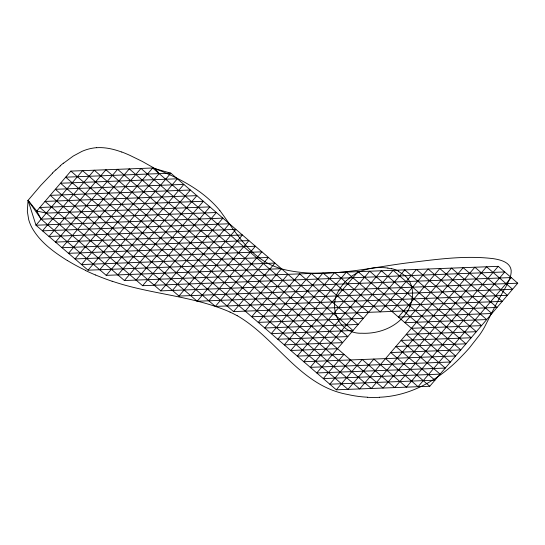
<?xml version="1.0" encoding="UTF-8"?>
<svg xmlns="http://www.w3.org/2000/svg" width="545" height="545" viewBox="0 0 545 545"><rect width="100%" height="100%" fill="white"/><g stroke="black" fill="none" stroke-linecap="round" stroke-linejoin="round"><path stroke-width="0.82" d="M52.579 173.092L40.786 185.395L28.054 200.356L27.325 211.351L28.687 219.581A104.756 60.475 0 0 0 31.828 227.456C39.792 241.953 53.676 251.947 67.382 260.585M409.929 306.27C413.873 297.141 413.73 285.485 406.938 277.712A31.453 21.228 2 0 0 404.976 275.647M406.733 312.353C397.237 327.061 378.932 334.037 361.9 333.24C339.01 334.208 327.293 307.632 339.392 289.593A75.203 53.076 19.9 0 1 344.529 282.596M368.543 312.326L323.001 272.991L271.24 333.615L353.017 330.515L170.837 173.174L152.655 167.996L70.877 171.103L36.781 211.038L41.148 219.158L106.214 275.354L281.445 268.699L245.216 311.141M136.087 280.082L203.374 201.269L39.819 207.475L124.403 280.532L196.868 195.648L44.997 201.418L142.592 285.703L209.88 206.889L46.325 213.095L36.781 211.038L28.054 200.356L35.977 225.221L88.024 270.177L170.837 173.174L65.7 177.166L215.343 306.406L507.395 295.322L474.865 267.227L371.349 388.483L117.604 169.325L55.495 242.082L242.409 234.984L190.648 295.615M99.708 269.734L177.343 178.794L60.522 183.229L197.154 301.235L512.572 289.259L486.549 266.784L383.033 388.04L129.288 168.882L62.001 247.703L248.915 240.604L197.154 301.235M106.214 275.354L183.849 184.414L55.352 189.292L178.964 296.058L517.75 283.196L429.76 386.262L336.299 389.811L82.561 170.66L35.977 225.221L222.891 218.129L160.782 290.88L50.174 195.355L190.362 190.028L117.897 274.912M154.269 285.26L216.385 212.509L41.148 219.158L28.054 200.356M172.458 290.437L229.397 223.75L42.483 230.842L94.237 170.217L347.983 389.368L373.863 359.053L406.393 387.148L504.738 271.955L142.592 285.703M178.964 296.058L235.903 229.363L48.989 236.462L105.921 169.774L359.666 388.926L463.182 267.67L502.224 301.385L233.533 311.583L70.877 171.103M208.837 300.792L255.421 246.224L68.507 253.316L140.971 168.439L342.662 342.642L284.252 344.856L346.361 272.105L450.463 362.009L310.275 367.337L393.095 270.327L471.166 337.764L401.072 340.421L440.108 374.136L323.287 378.571L343.99 354.318L297.263 356.096L369.728 271.219L460.818 349.89L390.724 352.547L429.76 386.262M215.343 306.406L261.927 251.845L75.012 258.936L152.655 167.996L347.839 336.578L277.746 339.235L334.678 272.548L380.226 311.883L416.455 269.441L481.521 325.637L411.427 328.294M227.027 305.963L268.433 257.465L81.518 264.557L159.16 173.617L155.366 168.793L142.252 161.409L129.874 155.359A145.277 137.115 -63.9 0 0 121.773 151.987M233.533 311.583L274.939 263.085L88.024 270.177M287.951 274.319L251.722 316.761L497.047 307.448L451.505 268.113L404.921 322.674L486.692 319.574L428.138 268.998L391.909 311.44M350.496 359.938L329.793 384.191L434.937 380.199L395.895 346.484L465.989 343.827L381.411 270.776L303.769 361.717L455.64 355.953L358.045 271.662L290.757 350.476L337.484 348.705M336.299 389.811L362.18 359.496L394.716 387.597L498.232 266.341L517.75 283.196M344.474 282.562L346.538 280.437M55.856 169.965L60.304 165.946M63.493 163.241L73.275 156.034L82.002 151.353A49.615 46.979 -88.2 0 1 96.669 147.661M351.253 276.54C360.524 269.945 372.146 266.955 383.455 267.629A27.747 16.336 6.9 0 1 387.87 268.099M379.49 397.23C411.189 396.045 440.026 379.061 461.452 356.498A338.69 195.546 0 0 0 469.49 347.812L479.791 334.65A217.728 125.704 0 0 0 484.621 326.905C491.318 313.695 497.864 300.411 505.426 287.665C508.165 282.276 511.469 276.635 511.183 270.375C510.1 262.056 500.596 259.876 493.566 258.691C465.416 255.203 436.94 259.372 408.982 262.704C367.609 267.772 325.188 279.278 283.652 269.441A58.315 33.667 0 0 1 277.405 267.459C250.203 258.459 235.869 232.17 219.853 210.527M96.669 147.715C105.239 147.116 113.748 149.126 121.746 152.055M124.403 280.532L498.232 266.341M160.782 290.88L511.244 277.575L418.076 386.705L385.547 358.61M387.863 268.113L391.474 268.842M112.141 281.2C150.658 294.416 192.589 295.615 230.085 312.087M155.366 168.793C170.796 174.707 185.859 181.901 199.334 191.533A167.887 96.928 0 0 1 219.833 210.534M398.245 271.233L404.942 275.661M237.211 315.684C276.676 338.472 299.825 385.921 347.669 394.478A76.048 43.934 0 0 0 354.931 395.902L358.508 396.413A68.69 39.587 0 0 0 367.609 397.203M379.504 397.325A65.509 37.952 0 0 1 367.589 397.325M230.044 312.115A101.697 58.717 0 0 1 237.17 315.712M112.086 281.247A192.419 111.228 0 0 1 95.573 274.987M95.532 275.021A202.549 116.95 0 0 1 85.463 270.484M85.613 270.375A207.27 119.553 0 0 1 67.444 260.551M52.49 172.99A213.456 202.903 -88.9 0 1 55.767 169.863M60.216 165.823A155.7 146.864 -84.7 0 1 63.404 163.119M391.596 268.583A25.159 15.846 5.9 0 1 398.463 271.035M346.661 280.512A68.534 47.742 17.1 0 1 351.396 276.649M410.01 306.297A72.662 50.59 8.9 0 1 406.877 312.408M299.634 273.876L258.228 322.381L363.365 318.389L311.318 273.433L264.734 328.001L358.188 324.452L299.634 273.876M404.772 269.884L316.781 372.95L445.285 368.073L406.25 334.358L476.344 331.701L404.772 269.884M439.822 268.556L398.415 317.061L491.869 313.511L439.822 268.556"/></g></svg>
